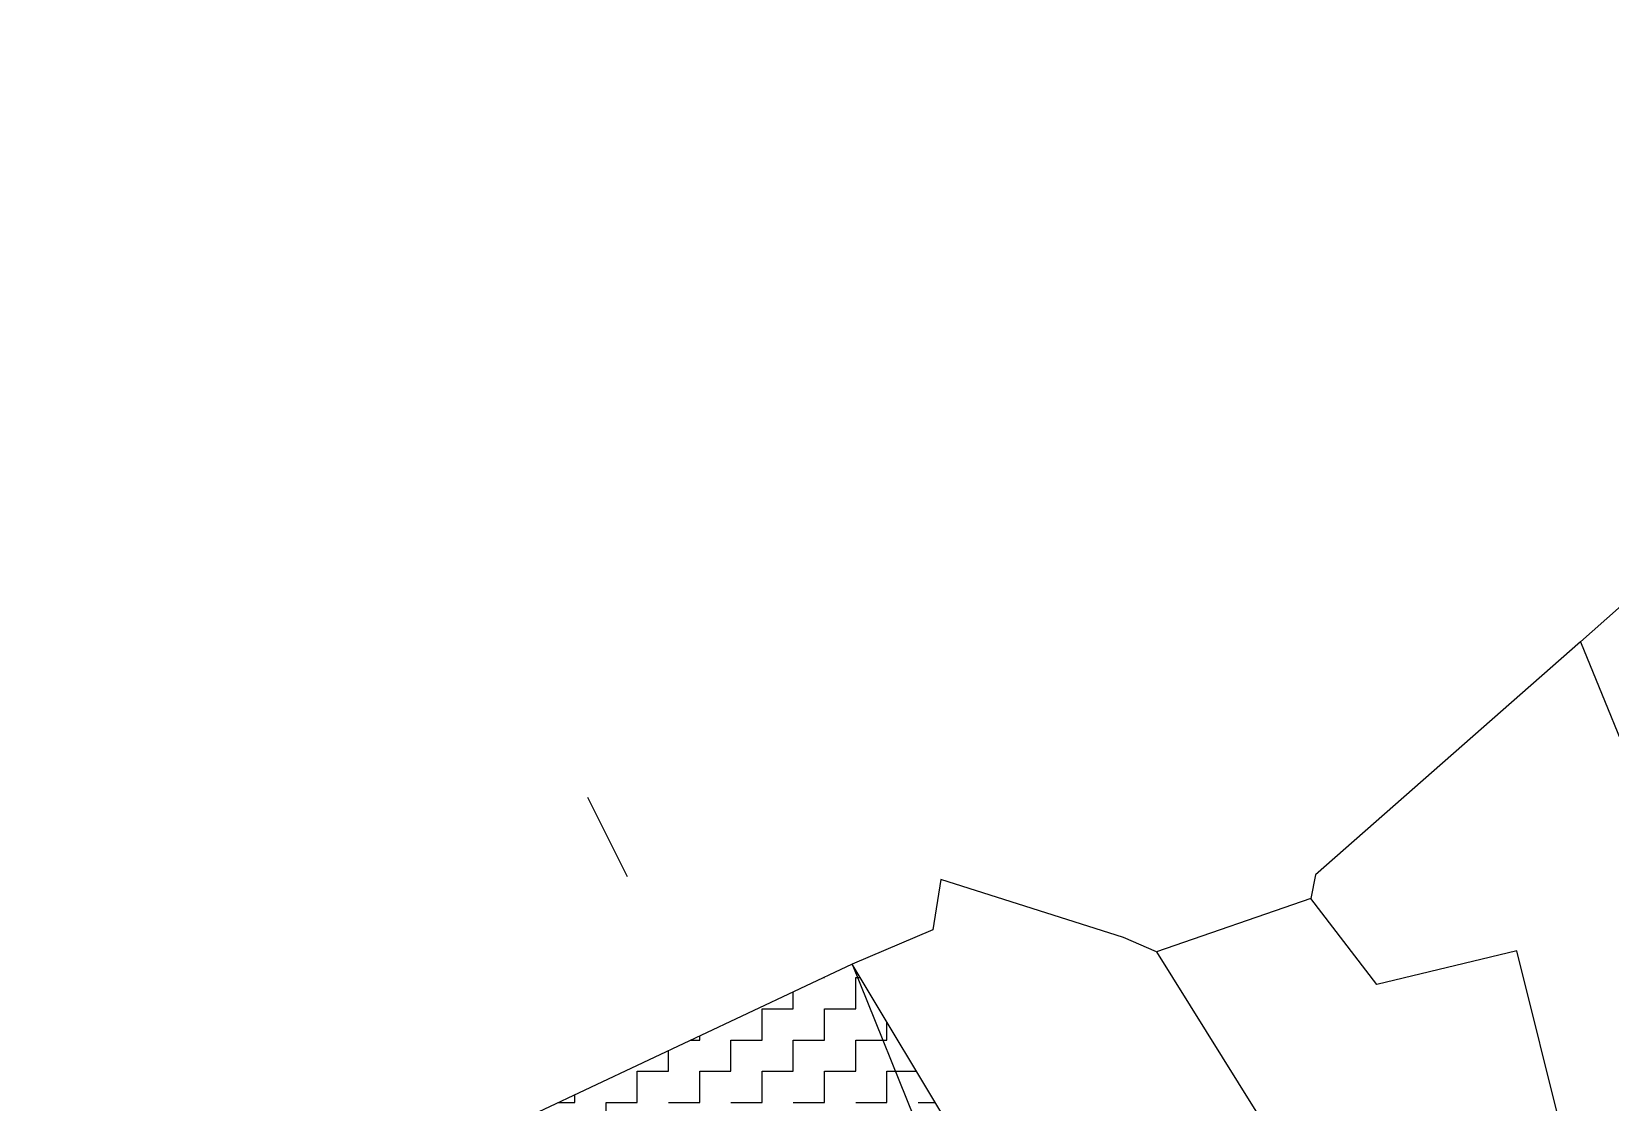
# Model space of a CAD drawing. Header units: metres. Extents: x 291362 to 296970, y 2012513 to 2016467.
# Drawn here: x 292126 to 292449, y 2014802.6 to 2015021.6 of the extents above; entities that cross this region are included whole.
import ezdxf

# ---------------------------------------------------------------- set-up
doc = ezdxf.new("R2010")
doc.units = ezdxf.units.M
for name, color, linetype in [('POLY_HATCH', 12, 'Continuous'), ('POLY_PARCEL', 6, 'Continuous'), ('V_BOUND_LINE', 7, 'Continuous')]:
    doc.layers.add(name, color=color, linetype=linetype)

msp = doc.modelspace()

# ---------------------------------------------------------------- linework, layer by layer
at = {"layer": 'POLY_HATCH'}
for p, q in [((292293.89, 2014830.85), (292126.02, 2014751.81)), ((292325.69, 2014777.88), (292293.89, 2014830.85))]:
    msp.add_line(p, q, dxfattribs=at)
at = {"layer": 'POLY_HATCH', "linetype": 'Continuous'}
for p, q in [((292281.83, 2014821.7), (292281.83, 2014825.17)), ((292288.01, 2014828.08), (292288.21, 2014828.08)), ((292288.21, 2014828.08), (292288.21, 2014828.17)), ((292294.59, 2014828.08), (292295.55, 2014828.08)), ((292294.59, 2014821.7), (292294.59, 2014828.08)), ((292275.45, 2014821.7), (292281.83, 2014821.7)), ((292275.45, 2014815.32), (292275.45, 2014821.7)), ((292288.21, 2014821.7), (292294.59, 2014821.7)), ((292288.21, 2014815.32), (292288.21, 2014821.7)), ((292300.97, 2014815.32), (292300.97, 2014819.04)), ((292260.9, 2014815.32), (292262.68, 2014815.32)), ((292262.68, 2014815.32), (292262.68, 2014816.15)), ((292269.06, 2014815.32), (292275.45, 2014815.32)), ((292269.06, 2014808.93), (292269.06, 2014815.32)), ((292281.83, 2014815.32), (292288.21, 2014815.32)), ((292281.83, 2014808.93), (292281.83, 2014815.32)), ((292294.59, 2014815.32), (292300.97, 2014815.32)), ((292294.59, 2014808.93), (292294.59, 2014815.32)), ((292256.3, 2014808.93), (292256.3, 2014813.15)), ((292249.92, 2014808.93), (292256.3, 2014808.93)), ((292249.92, 2014802.55), (292249.92, 2014808.93)), ((292262.68, 2014808.93), (292269.06, 2014808.93)), ((292262.68, 2014802.55), (292262.68, 2014808.93)), ((292275.45, 2014808.93), (292281.83, 2014808.93)), ((292275.45, 2014802.55), (292275.45, 2014808.93)), ((292288.21, 2014808.93), (292294.59, 2014808.93)), ((292288.21, 2014802.55), (292288.21, 2014808.93)), ((292300.97, 2014808.93), (292307.04, 2014808.93)), ((292300.97, 2014802.55), (292300.97, 2014808.93)), ((292233.79, 2014802.55), (292237.15, 2014802.55)), ((292237.15, 2014802.55), (292237.15, 2014804.13)), ((292243.54, 2014802.55), (292249.92, 2014802.55)), ((292243.54, 2014796.17), (292243.54, 2014802.55)), ((292256.3, 2014802.55), (292262.68, 2014802.55)), ((292269.06, 2014802.55), (292275.45, 2014802.55)), ((292281.83, 2014802.55), (292288.21, 2014802.55)), ((292294.59, 2014802.55), (292300.97, 2014802.55)), ((292307.35, 2014802.55), (292310.87, 2014802.55))]:
    msp.add_line(p, q, dxfattribs=at)
at = {"layer": 'POLY_PARCEL'}
for p, q in [((292442.84, 2014896.78), (292520.48, 2014706.48)), ((292239.75, 2014865.02), (292247.82, 2014848.79)), ((292401.21, 2014826.66), (292387.68, 2014844.28)), ((292356.15, 2014833.37), (292399.24, 2014764.11)), ((292429.8, 2014833.55), (292401.21, 2014826.66)), ((292439.65, 2014794.15), (292429.8, 2014833.55)), ((292293.89, 2014830.85), (292334.99, 2014729.12))]:
    msp.add_line(p, q, dxfattribs=at)
at = {"layer": 'V_BOUND_LINE'}
for p, q in [((292583.92, 2015021.58), (292442.84, 2014896.78)), ((292442.84, 2014896.78), (292388.65, 2014849.13)), ((292312, 2014848.16), (292310.38, 2014837.88)), ((292349.36, 2014836.28), (292312, 2014848.16)), ((292388.65, 2014849.13), (292387.68, 2014844.28)), ((292387.68, 2014844.28), (292356.15, 2014833.37)), ((292310.38, 2014837.88), (292293.89, 2014830.85)), ((292356.15, 2014833.37), (292349.36, 2014836.28)), ((292293.89, 2014830.85), (292126.02, 2014751.81))]:
    msp.add_line(p, q, dxfattribs=at)

doc.saveas('drawing.dxf')
